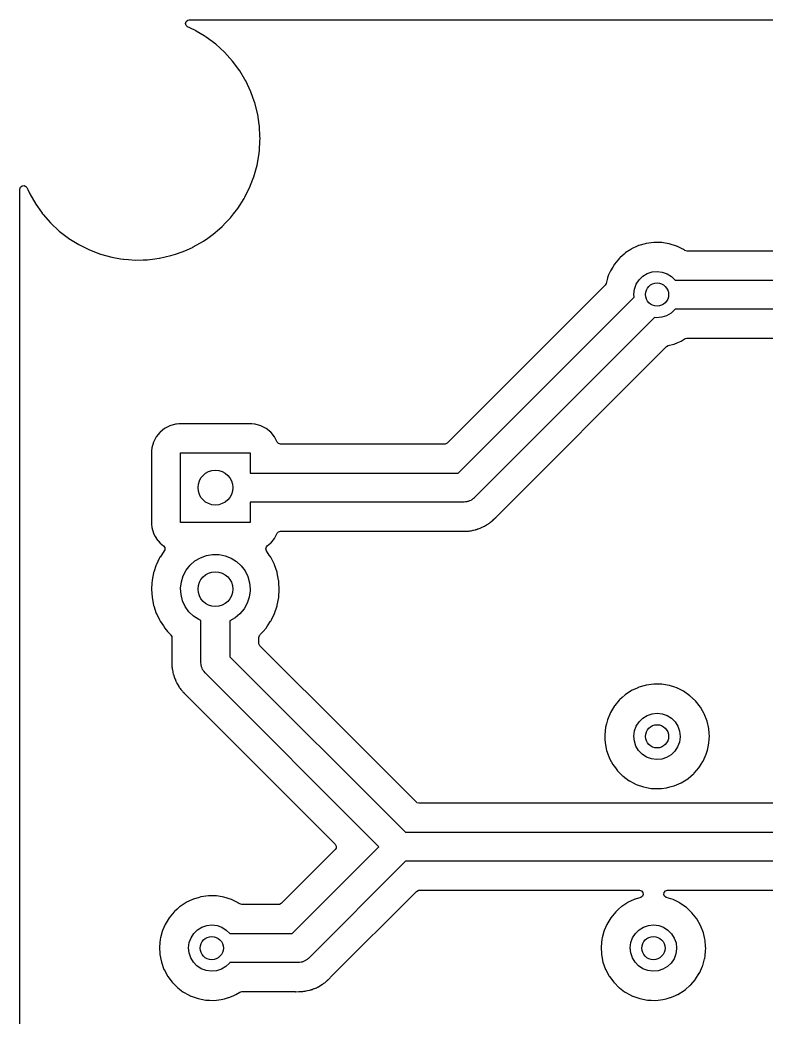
# Model space of a CAD drawing. Extents: x 1.63 to 4.81, y -6.15 to -3.83.
# Drawn here: x 1.634 to 2.648, y -5.181 to -3.827 of the extents above; entities that cross this region are included whole.
import ezdxf

# ---------------------------------------------------------------- set-up
doc = ezdxf.new("R2010")
doc.units = 0
doc.header["$MEASUREMENT"] = 0
doc.layers.add('BLACK', color=7, linetype='CONTINUOUS')

msp = doc.modelspace()

# ---------------------------------------------------------------- linework, layer by layer
at = {"layer": 'BLACK', "linetype": 'CONTINUOUS'}
for p, q in [((1.85947, -3.83186), (1.86031, -3.82919)), ((1.86021, -3.83455), (1.85947, -3.83186)), ((1.86031, -3.82919), (1.86245, -3.8274)), ((1.86245, -3.8274), (1.86443, -3.82699)), ((1.86443, -3.82699), (3.2008, -3.82699)), ((1.86229, -3.83642), (1.86021, -3.83455)), ((1.86533, -3.83788), (1.86229, -3.83642)), ((1.87383, -3.84195), (1.86533, -3.83788)), ((1.87393, -3.84201), (1.87383, -3.84195)), ((1.88467, -3.84852), (1.87393, -3.84201)), ((1.87393, -3.84201), (1.87393, -3.84201)), ((1.88767, -3.85033), (1.88467, -3.84852)), ((1.90062, -3.86002), (1.88767, -3.85033)), ((1.91256, -3.87093), (1.90062, -3.86002)), ((1.92339, -3.88295), (1.91256, -3.87093)), ((1.93299, -3.89597), (1.92339, -3.88295)), ((1.93305, -3.89608), (1.93299, -3.89597)), ((1.94012, -3.90794), (1.93305, -3.89608)), ((1.94127, -3.90987), (1.94012, -3.90794)), ((1.94816, -3.9245), (1.94127, -3.90987)), ((1.95094, -3.93232), (1.94816, -3.9245)), ((1.9528, -3.93753), (1.95094, -3.93232)), ((1.95359, -3.93974), (1.9528, -3.93753)), ((1.9575, -3.95544), (1.95359, -3.93974)), ((1.95752, -3.95556), (1.9575, -3.95544)), ((1.9595, -3.96902), (1.95752, -3.95556)), ((1.95752, -3.95556), (1.95752, -3.95556)), ((1.95986, -3.97144), (1.9595, -3.96902)), ((1.95987, -3.97156), (1.95986, -3.97144)), ((1.96055, -3.98541), (1.95987, -3.97156)), ((1.95972, -4.00352), (1.96058, -3.9923)), ((1.96065, -3.9876), (1.96055, -3.98541)), ((1.96058, -3.9923), (1.96059, -3.99222)), ((1.96058, -3.9923), (1.96058, -3.9923)), ((1.96059, -3.99222), (1.96065, -3.9876)), ((1.95654, -4.02428), (1.95935, -4.00835)), ((1.95935, -4.00835), (1.95972, -4.00352)), ((1.95219, -4.03986), (1.95654, -4.02428)), ((1.94638, -4.05483), (1.95088, -4.04322)), ((1.95088, -4.04322), (1.95219, -4.03986)), ((1.63447, -4.0568), (1.63526, -4.05412)), ((1.63447, -5.91816), (1.63447, -4.0568)), ((1.63526, -4.05412), (1.63737, -4.05229)), ((1.63737, -4.05229), (1.64014, -4.05189)), ((1.64014, -4.05189), (1.64268, -4.05305)), ((1.64268, -4.05305), (1.64395, -4.05475)), ((1.64395, -4.05475), (1.64507, -4.05722)), ((1.64507, -4.05722), (1.64782, -4.06328)), ((1.93994, -4.0676), (1.94459, -4.05841)), ((1.94459, -4.05841), (1.94634, -4.05494)), ((1.94634, -4.05494), (1.94638, -4.05483)), ((1.94638, -4.05483), (1.94638, -4.05483)), ((1.64782, -4.06328), (1.6559, -4.07729)), ((1.93044, -4.08294), (1.93898, -4.06948)), ((1.93898, -4.06948), (1.93904, -4.06938)), ((1.93898, -4.06948), (1.93898, -4.06948)), ((1.93904, -4.06938), (1.93994, -4.0676)), ((1.6559, -4.07729), (1.65597, -4.07739)), ((1.65597, -4.07739), (1.65597, -4.07739)), ((1.65597, -4.07739), (1.66355, -4.08798)), ((1.66355, -4.08798), (1.66532, -4.09044)), ((1.92467, -4.09035), (1.9303, -4.08314)), ((1.9303, -4.08314), (1.93038, -4.08304)), ((1.9303, -4.08314), (1.9303, -4.08314)), ((1.93038, -4.08304), (1.93044, -4.08294)), ((1.93044, -4.08294), (1.93044, -4.08294)), ((1.66532, -4.09044), (1.6654, -4.09054)), ((1.6654, -4.09054), (1.6654, -4.09054)), ((1.6654, -4.09054), (1.6659, -4.09111)), ((1.6659, -4.09111), (1.67598, -4.10262)), ((1.67598, -4.10262), (1.68777, -4.11369)), ((1.90926, -4.1075), (1.91391, -4.10262)), ((1.91391, -4.10262), (1.92033, -4.09588)), ((1.92033, -4.09588), (1.92042, -4.09579)), ((1.92042, -4.09579), (1.92467, -4.09035)), ((1.68777, -4.11369), (1.70058, -4.12356)), ((1.89702, -4.11807), (1.90541, -4.11083)), ((1.90541, -4.11083), (1.90917, -4.10758)), ((1.90917, -4.10758), (1.90926, -4.1075)), ((1.90917, -4.10758), (1.90917, -4.10758)), ((1.70058, -4.12356), (1.70069, -4.12362)), ((1.70069, -4.12362), (1.70069, -4.12362)), ((1.70069, -4.12362), (1.70554, -4.12666)), ((1.70554, -4.12666), (1.7143, -4.13213)), ((1.86984, -4.13533), (1.88369, -4.12746)), ((1.88369, -4.12746), (1.8838, -4.1274)), ((1.88369, -4.12746), (1.88369, -4.12746)), ((1.8838, -4.1274), (1.88956, -4.12333)), ((1.88956, -4.12333), (1.89692, -4.11814)), ((1.89692, -4.11814), (1.89702, -4.11807)), ((1.89692, -4.11814), (1.89692, -4.11814)), ((2.48522, -4.13047), (2.48504, -4.13052)), ((2.49566, -4.12905), (2.48522, -4.13047)), ((2.49584, -4.12905), (2.49566, -4.12905)), ((2.50093, -4.12912), (2.49584, -4.12905)), ((2.49584, -4.12905), (2.49584, -4.12905)), ((2.5062, -4.12919), (2.50093, -4.12912)), ((2.50638, -4.12922), (2.5062, -4.12919)), ((2.51087, -4.12995), (2.50638, -4.12922)), ((2.50638, -4.12922), (2.50638, -4.12922)), ((2.51659, -4.13088), (2.51087, -4.12995)), ((1.7143, -4.13213), (1.72879, -4.13932)), ((1.72879, -4.13932), (1.74391, -4.14507)), ((1.84563, -4.14507), (1.85484, -4.142)), ((1.85484, -4.142), (1.85495, -4.14197)), ((1.85484, -4.142), (1.85484, -4.142)), ((1.85495, -4.14197), (1.86059, -4.13946)), ((1.86059, -4.13946), (1.86962, -4.13544)), ((1.86962, -4.13544), (1.86973, -4.13539)), ((1.86962, -4.13544), (1.86962, -4.13544)), ((1.86973, -4.13539), (1.86984, -4.13533)), ((2.45673, -4.1436), (2.45514, -4.14502)), ((2.45688, -4.1435), (2.45673, -4.1436)), ((2.46425, -4.13867), (2.45688, -4.1435)), ((2.45688, -4.1435), (2.45688, -4.1435)), ((2.46554, -4.13783), (2.46425, -4.13867)), ((2.47311, -4.13434), (2.46554, -4.13783)), ((2.47494, -4.13349), (2.47311, -4.13434)), ((2.47511, -4.13342), (2.47494, -4.13349)), ((2.47494, -4.13349), (2.47494, -4.13349)), ((2.48381, -4.13088), (2.47511, -4.13342)), ((2.48504, -4.13052), (2.48381, -4.13088)), ((2.48504, -4.13052), (2.48504, -4.13052)), ((2.52663, -4.13409), (2.51659, -4.13088)), ((2.52679, -4.13417), (2.52663, -4.13409)), ((2.53591, -4.13867), (2.52679, -4.13417)), ((2.52679, -4.13417), (2.52679, -4.13417)), ((2.53608, -4.13875), (2.53591, -4.13867)), ((2.53623, -4.13886), (2.53608, -4.13875)), ((2.53794, -4.14004), (2.53623, -4.13886)), ((2.53623, -4.13886), (2.53623, -4.13886)), ((2.54076, -4.14093), (2.53794, -4.14004)), ((2.86677, -4.14093), (2.54076, -4.14093)), ((1.74391, -4.14507), (1.75952, -4.14931)), ((1.75952, -4.14931), (1.7712, -4.15128)), ((1.7712, -4.15128), (1.77536, -4.15199)), ((1.77536, -4.15199), (1.77536, -4.15199)), ((1.77536, -4.15199), (1.77547, -4.15201)), ((1.77547, -4.15201), (1.78185, -4.15245)), ((1.78185, -4.15245), (1.79149, -4.15313)), ((1.79149, -4.15313), (1.79149, -4.15313)), ((1.79149, -4.15313), (1.79161, -4.15314)), ((1.79161, -4.15314), (1.80207, -4.15284)), ((1.80207, -4.15284), (1.80766, -4.15269)), ((1.80766, -4.15269), (1.80778, -4.15268)), ((1.80766, -4.15269), (1.80766, -4.15269)), ((1.80778, -4.15268), (1.8079, -4.15267)), ((1.8079, -4.15267), (1.81791, -4.1514)), ((1.8079, -4.15267), (1.8079, -4.15267)), ((1.81791, -4.1514), (1.82383, -4.15066)), ((1.82383, -4.15066), (1.82395, -4.15063)), ((1.82395, -4.15063), (1.83949, -4.1471)), ((1.82395, -4.15063), (1.82395, -4.15063)), ((1.83949, -4.1471), (1.8396, -4.14707)), ((1.83949, -4.1471), (1.83949, -4.1471)), ((1.8396, -4.14707), (1.84563, -4.14507)), ((2.44887, -4.15062), (2.44213, -4.15872)), ((2.44982, -4.14977), (2.44887, -4.15062)), ((2.45514, -4.14502), (2.44982, -4.14977)), ((2.43659, -4.1679), (2.43428, -4.1734)), ((2.43666, -4.16773), (2.43659, -4.1679)), ((2.43659, -4.1679), (2.43659, -4.1679)), ((2.43975, -4.16264), (2.43666, -4.16773)), ((2.44203, -4.15888), (2.43975, -4.16264)), ((2.44213, -4.15872), (2.44203, -4.15888)), ((2.48659, -4.1715), (2.49324, -4.16924)), ((2.49324, -4.16924), (2.50022, -4.1685)), ((2.50022, -4.1685), (2.50719, -4.16934)), ((2.50719, -4.16934), (2.51381, -4.17169)), ((2.43254, -4.17762), (2.43074, -4.18473)), ((2.43259, -4.17744), (2.43254, -4.17762)), ((2.43254, -4.17762), (2.43254, -4.17762)), ((2.43428, -4.1734), (2.43259, -4.17744)), ((2.47179, -4.186), (2.47559, -4.18009)), ((2.47559, -4.18009), (2.48061, -4.17518)), ((2.48061, -4.17518), (2.48659, -4.1715)), ((2.51381, -4.17169), (2.51974, -4.17545)), ((2.51974, -4.17545), (2.52456, -4.18031)), ((2.52456, -4.18031), (2.89407, -4.18031)), ((2.42944, -4.18702), (2.21478, -4.40168)), ((2.43074, -4.18473), (2.42944, -4.18702)), ((2.46851, -4.19956), (2.46939, -4.19259)), ((2.46939, -4.19259), (2.47179, -4.186)), ((2.22964, -4.44252), (2.46887, -4.20329)), ((2.46887, -4.20329), (2.46851, -4.19956)), ((2.51904, -4.22509), (2.51301, -4.22868)), ((2.52413, -4.22025), (2.51904, -4.22509)), ((2.5245, -4.21969), (2.52413, -4.22025)), ((2.90992, -4.21969), (2.5245, -4.21969)), ((2.4967, -4.23114), (2.25171, -4.47612)), ((2.49934, -4.23149), (2.4967, -4.23114)), ((2.50633, -4.23085), (2.49934, -4.23149)), ((2.51301, -4.22868), (2.50633, -4.23085)), ((2.52314, -4.26721), (2.52804, -4.26511)), ((2.52804, -4.26511), (2.53265, -4.26313)), ((2.53265, -4.26313), (2.53282, -4.26305)), ((2.53265, -4.26313), (2.53265, -4.26313)), ((2.53282, -4.26305), (2.53805, -4.25982)), ((2.53805, -4.25982), (2.54066, -4.25907)), ((2.54066, -4.25907), (2.89847, -4.25907)), ((2.28224, -4.50131), (2.51295, -4.27059)), ((2.51295, -4.27059), (2.5152, -4.2693)), ((2.5152, -4.2693), (2.52296, -4.26726)), ((2.52296, -4.26726), (2.52314, -4.26721)), ((1.82439, -4.38742), (1.8197, -4.39317)), ((1.8246, -4.38716), (1.82439, -4.38742)), ((1.82476, -4.38696), (1.8246, -4.38716)), ((1.83096, -4.38191), (1.82476, -4.38696)), ((1.83805, -4.3782), (1.83096, -4.38191)), ((1.84574, -4.37599), (1.83805, -4.3782)), ((1.84699, -4.37588), (1.84574, -4.37599)), ((1.85037, -4.37558), (1.84699, -4.37588)), ((1.85048, -4.37557), (1.85037, -4.37558)), ((1.85037, -4.37558), (1.85037, -4.37558)), ((1.94952, -4.37557), (1.85048, -4.37557)), ((1.94963, -4.37558), (1.94952, -4.37557)), ((1.95301, -4.37588), (1.94963, -4.37558)), ((1.94963, -4.37558), (1.94963, -4.37558)), ((1.95426, -4.37599), (1.95301, -4.37588)), ((1.96195, -4.3782), (1.95426, -4.37599)), ((1.96904, -4.38191), (1.96195, -4.3782)), ((1.97524, -4.38696), (1.96904, -4.38191)), ((1.9754, -4.38716), (1.97524, -4.38696)), ((1.97561, -4.38742), (1.9754, -4.38716)), ((1.9803, -4.39317), (1.97561, -4.38742)), ((1.81599, -4.40026), (1.81379, -4.40795)), ((1.8197, -4.39317), (1.81599, -4.40026)), ((1.98041, -4.39339), (1.9803, -4.39317)), ((1.98401, -4.40026), (1.98041, -4.39339)), ((1.98041, -4.39339), (1.98041, -4.39339)), ((1.98406, -4.40023), (1.98401, -4.40026)), ((1.9858, -4.40234), (1.98406, -4.40023)), ((1.8134, -4.41234), (1.81337, -4.41268)), ((1.81337, -4.41268), (1.81337, -4.51173)), ((1.81377, -4.40818), (1.8134, -4.41234)), ((1.81379, -4.40795), (1.81377, -4.40818)), ((1.98849, -4.40313), (1.9858, -4.40234)), ((2.21127, -4.40313), (1.98849, -4.40313)), ((2.21233, -4.40302), (2.21127, -4.40313)), ((2.21478, -4.40168), (2.21233, -4.40302)), ((1.85276, -4.50945), (1.85276, -4.41496)), ((1.85276, -4.41496), (1.94724, -4.41496)), ((1.94724, -4.41496), (1.94724, -4.44252)), ((1.94724, -4.44252), (2.22964, -4.44252)), ((2.2378, -4.48189), (1.94724, -4.48189)), ((1.94724, -4.48189), (1.94724, -4.50945)), ((2.23978, -4.48161), (2.2378, -4.48189)), ((2.24179, -4.48148), (2.23978, -4.48161)), ((2.24253, -4.48121), (2.24179, -4.48148)), ((2.24332, -4.4811), (2.24253, -4.48121)), ((2.24515, -4.48027), (2.24332, -4.4811)), ((2.24704, -4.47959), (2.24515, -4.48027)), ((2.24768, -4.47912), (2.24704, -4.47959)), ((2.2484, -4.47879), (2.24768, -4.47912)), ((2.24992, -4.47748), (2.2484, -4.47879)), ((2.25154, -4.47629), (2.24992, -4.47748)), ((2.25171, -4.47612), (2.25154, -4.47629)), ((1.94724, -4.50945), (1.85276, -4.50945)), ((2.2727, -4.50998), (2.27396, -4.50917)), ((2.27396, -4.50917), (2.27615, -4.50718)), ((2.27615, -4.50718), (2.27637, -4.50699)), ((2.27637, -4.50699), (2.27722, -4.50631)), ((2.27722, -4.50631), (2.27732, -4.50622)), ((2.27722, -4.50631), (2.27722, -4.50631)), ((2.27732, -4.50622), (2.27845, -4.50509)), ((2.27845, -4.50509), (2.27862, -4.50493)), ((2.27862, -4.50493), (2.27937, -4.50425)), ((2.27937, -4.50425), (2.28115, -4.50263)), ((2.28115, -4.50263), (2.28127, -4.50247)), ((2.28127, -4.50247), (2.28185, -4.50174)), ((2.28127, -4.50247), (2.28127, -4.50247)), ((2.28185, -4.50174), (2.28224, -4.50131)), ((1.81337, -4.51173), (1.81379, -4.51646)), ((1.81379, -4.51646), (1.81599, -4.52415)), ((1.98405, -4.52418), (1.98561, -4.5222)), ((1.98561, -4.5222), (1.98849, -4.52128)), ((1.98849, -4.52128), (2.23324, -4.52128)), ((2.23324, -4.52128), (2.23394, -4.52133)), ((2.23394, -4.52133), (2.23408, -4.52135)), ((2.23408, -4.52135), (2.23408, -4.52135)), ((2.23408, -4.52135), (2.23428, -4.52138)), ((2.23428, -4.52138), (2.23448, -4.52137)), ((2.23448, -4.52137), (2.23855, -4.52128)), ((2.23448, -4.52137), (2.23448, -4.52137)), ((2.23855, -4.52128), (2.23866, -4.52128)), ((2.23866, -4.52128), (2.24026, -4.52128)), ((2.24026, -4.52128), (2.24036, -4.52127)), ((2.24036, -4.52127), (2.24074, -4.52124)), ((2.24036, -4.52127), (2.24036, -4.52127)), ((2.24074, -4.52124), (2.24104, -4.52122)), ((2.24104, -4.52122), (2.24399, -4.52116)), ((2.24399, -4.52116), (2.24419, -4.52112)), ((2.24419, -4.52112), (2.24547, -4.52088)), ((2.24419, -4.52112), (2.24419, -4.52112)), ((2.24547, -4.52088), (2.24598, -4.52081)), ((2.24598, -4.52081), (2.24727, -4.5207)), ((2.24727, -4.5207), (2.24748, -4.52069)), ((2.24727, -4.5207), (2.24727, -4.5207)), ((2.24748, -4.52069), (2.24879, -4.52036)), ((2.24879, -4.52036), (2.25034, -4.51997)), ((2.25034, -4.51997), (2.25063, -4.5199)), ((2.25063, -4.5199), (2.25334, -4.51939)), ((2.25334, -4.51939), (2.25354, -4.51935)), ((2.25334, -4.51939), (2.25334, -4.51939)), ((2.25354, -4.51935), (2.25373, -4.51928)), ((2.25373, -4.51928), (2.25443, -4.51903)), ((2.25373, -4.51928), (2.25373, -4.51928)), ((2.25443, -4.51903), (2.25495, -4.51884)), ((2.25495, -4.51884), (2.25544, -4.51869)), ((2.25544, -4.51869), (2.25589, -4.51857)), ((2.25589, -4.51857), (2.2567, -4.51837)), ((2.2567, -4.51837), (2.2569, -4.51832)), ((2.2567, -4.51837), (2.2567, -4.51837)), ((2.2569, -4.51832), (2.25828, -4.51772)), ((2.25828, -4.51772), (2.25961, -4.51714)), ((2.25961, -4.51714), (2.25988, -4.51703)), ((2.25988, -4.51703), (2.26266, -4.51602)), ((2.26266, -4.51602), (2.26397, -4.51528)), ((2.26397, -4.51528), (2.26443, -4.51504)), ((2.26443, -4.51504), (2.26445, -4.51504)), ((2.26445, -4.51504), (2.26581, -4.51445)), ((2.26581, -4.51445), (2.26598, -4.51434)), ((2.26598, -4.51434), (2.26692, -4.51372)), ((2.26598, -4.51434), (2.26598, -4.51434)), ((2.26692, -4.51372), (2.26829, -4.51284)), ((2.26829, -4.51284), (2.26854, -4.51269)), ((2.26854, -4.51269), (2.27094, -4.51133)), ((2.27094, -4.51133), (2.27111, -4.51123)), ((2.27094, -4.51133), (2.27094, -4.51133)), ((2.27111, -4.51123), (2.27127, -4.5111)), ((2.27127, -4.5111), (2.27228, -4.51029)), ((2.27127, -4.5111), (2.27127, -4.5111)), ((2.27228, -4.51029), (2.2727, -4.50998)), ((1.81599, -4.52415), (1.81795, -4.5279)), ((1.81795, -4.5279), (1.81933, -4.53053)), ((1.81933, -4.53053), (1.8197, -4.53124)), ((1.8197, -4.53124), (1.82476, -4.53745)), ((1.97524, -4.53745), (1.9803, -4.53124)), ((1.9803, -4.53124), (1.98067, -4.53053)), ((1.98067, -4.53053), (1.98401, -4.52415)), ((1.98401, -4.52415), (1.98405, -4.52418)), ((1.82476, -4.53745), (1.82495, -4.5376)), ((1.82495, -4.5376), (1.82495, -4.5376)), ((1.82495, -4.5376), (1.82958, -4.54138)), ((1.83057, -4.54798), (1.82672, -4.55374)), ((1.82958, -4.54138), (1.83116, -4.54368)), ((1.83124, -4.54647), (1.83057, -4.54798)), ((1.83116, -4.54368), (1.83124, -4.54647)), ((1.9686, -4.54531), (1.96934, -4.54261)), ((1.96943, -4.54798), (1.9686, -4.54531)), ((1.96934, -4.54261), (1.97042, -4.54138)), ((1.97328, -4.55374), (1.96943, -4.54798)), ((1.97042, -4.54138), (1.97505, -4.5376)), ((1.97505, -4.5376), (1.97524, -4.53745)), ((1.97505, -4.5376), (1.97505, -4.5376)), ((1.82382, -4.5586), (1.81979, -4.56678)), ((1.82474, -4.55674), (1.82382, -4.5586)), ((1.82481, -4.55659), (1.82474, -4.55674)), ((1.82474, -4.55674), (1.82474, -4.55674)), ((1.82672, -4.55374), (1.82481, -4.55659)), ((1.86573, -4.56748), (1.87223, -4.56178)), ((1.87223, -4.56178), (1.87966, -4.55736)), ((1.87966, -4.55736), (1.88777, -4.55437)), ((1.88777, -4.55437), (1.89629, -4.5529)), ((1.89629, -4.5529), (1.90494, -4.55301)), ((1.90494, -4.55301), (1.91342, -4.5547)), ((1.91342, -4.5547), (1.92145, -4.55791)), ((1.92145, -4.55791), (1.92876, -4.56252)), ((1.92876, -4.56252), (1.93511, -4.56839)), ((1.97519, -4.55659), (1.97328, -4.55374)), ((1.97526, -4.55674), (1.97519, -4.55659)), ((1.97618, -4.5586), (1.97526, -4.55674)), ((1.97526, -4.55674), (1.97526, -4.55674)), ((1.98021, -4.56678), (1.97618, -4.5586)), ((1.81627, -4.57714), (1.81614, -4.57753)), ((1.81974, -4.56693), (1.81627, -4.57714)), ((1.81979, -4.56678), (1.81974, -4.56693)), ((1.81974, -4.56693), (1.81974, -4.56693)), ((1.85635, -4.58192), (1.86038, -4.57427)), ((1.86038, -4.57427), (1.86573, -4.56748)), ((1.93511, -4.56839), (1.94028, -4.57532)), ((1.94028, -4.57532), (1.94411, -4.58307)), ((1.98026, -4.56693), (1.98021, -4.56678)), ((1.98373, -4.57714), (1.98026, -4.56693)), ((1.98026, -4.56693), (1.98026, -4.56693)), ((1.98386, -4.57753), (1.98373, -4.57714)), ((1.81391, -4.58883), (1.81373, -4.59159)), ((1.81392, -4.58867), (1.81391, -4.58883)), ((1.81391, -4.58883), (1.81391, -4.58883)), ((1.81411, -4.58773), (1.81392, -4.58867)), ((1.81611, -4.57769), (1.81411, -4.58773)), ((1.81614, -4.57753), (1.81611, -4.57769)), ((1.81611, -4.57769), (1.81611, -4.57769)), ((1.85277, -4.59876), (1.85379, -4.59018)), ((1.85379, -4.59018), (1.85635, -4.58192)), ((1.94411, -4.58307), (1.94645, -4.59139)), ((1.98389, -4.57769), (1.98386, -4.57753)), ((1.98589, -4.58773), (1.98389, -4.57769)), ((1.98389, -4.57769), (1.98389, -4.57769)), ((1.98608, -4.58867), (1.98589, -4.58773)), ((1.98609, -4.58883), (1.98608, -4.58867)), ((1.98627, -4.59159), (1.98609, -4.58883)), ((1.98609, -4.58883), (1.98609, -4.58883)), ((1.81373, -4.59159), (1.81318, -4.6)), ((1.81318, -4.6), (1.81392, -4.61133)), ((1.85334, -4.60739), (1.85277, -4.59876)), ((1.94718, -4.60247), (1.94594, -4.61103)), ((1.94645, -4.59139), (1.94724, -4.6)), ((1.94724, -4.6), (1.94718, -4.60247)), ((1.98608, -4.61133), (1.98682, -4.6)), ((1.98682, -4.6), (1.98627, -4.59159)), ((1.81392, -4.61133), (1.81395, -4.61149)), ((1.81395, -4.61149), (1.81395, -4.61149)), ((1.81395, -4.61149), (1.816, -4.62178)), ((1.85547, -4.61577), (1.85334, -4.60739)), ((1.85909, -4.62362), (1.85547, -4.61577)), ((1.94594, -4.61103), (1.94316, -4.61922)), ((1.984, -4.62178), (1.98605, -4.61149)), ((1.98605, -4.61149), (1.98608, -4.61133)), ((1.98605, -4.61149), (1.98605, -4.61149)), ((1.816, -4.62178), (1.81614, -4.62247)), ((1.81614, -4.62247), (1.81619, -4.62262)), ((1.81619, -4.62262), (1.81619, -4.62262)), ((1.81619, -4.62262), (1.81974, -4.63307)), ((1.86408, -4.63068), (1.85909, -4.62362)), ((1.87027, -4.63672), (1.86408, -4.63068)), ((1.93894, -4.62676), (1.93341, -4.63341)), ((1.94316, -4.61922), (1.93894, -4.62676)), ((1.98026, -4.63307), (1.98381, -4.62262)), ((1.98381, -4.62262), (1.98386, -4.62247)), ((1.98381, -4.62262), (1.98381, -4.62262)), ((1.98386, -4.62247), (1.984, -4.62178)), ((1.81974, -4.63307), (1.81979, -4.63322)), ((1.81979, -4.63322), (1.81986, -4.63337)), ((1.81986, -4.63337), (1.81986, -4.63337)), ((1.81986, -4.63337), (1.82391, -4.64158)), ((1.82391, -4.64158), (1.82481, -4.64341)), ((1.82481, -4.64341), (1.8249, -4.64355)), ((1.8249, -4.64355), (1.82929, -4.65012)), ((1.87746, -4.64152), (1.87027, -4.63672)), ((1.88031, -4.64275), (1.87746, -4.64152)), ((1.88031, -4.7), (1.88031, -4.64275)), ((1.92676, -4.63894), (1.91969, -4.6429)), ((1.91969, -4.6429), (1.91969, -4.69185)), ((1.93341, -4.63341), (1.92676, -4.63894)), ((1.97071, -4.65012), (1.9751, -4.64355)), ((1.9751, -4.64355), (1.97519, -4.64341)), ((1.97519, -4.64341), (1.97609, -4.64158)), ((1.97609, -4.64158), (1.98014, -4.63337)), ((1.98014, -4.63337), (1.98021, -4.63322)), ((1.98014, -4.63337), (1.98014, -4.63337)), ((1.98021, -4.63322), (1.98026, -4.63307)), ((1.82929, -4.65012), (1.83112, -4.65285)), ((1.83112, -4.65285), (1.83123, -4.65297)), ((1.83123, -4.65297), (1.83123, -4.65297)), ((1.83123, -4.65297), (1.8351, -4.65739)), ((1.8351, -4.65739), (1.83861, -4.66139)), ((1.96139, -4.66139), (1.9649, -4.65739)), ((1.9649, -4.65739), (1.96877, -4.65297)), ((1.96877, -4.65297), (1.96888, -4.65285)), ((1.96877, -4.65297), (1.96877, -4.65297)), ((1.96888, -4.65285), (1.97071, -4.65012)), ((1.83861, -4.66139), (1.83924, -4.66194)), ((1.83924, -4.66194), (1.84073, -4.6643)), ((1.84073, -4.6643), (1.84093, -4.66567)), ((1.84093, -4.66567), (1.84093, -4.69544)), ((1.95907, -4.66567), (1.95986, -4.66299)), ((1.95907, -4.67348), (1.95907, -4.66567)), ((1.95986, -4.66299), (1.96076, -4.66194)), ((1.96076, -4.66194), (1.96139, -4.66139)), ((1.95919, -4.67453), (1.95907, -4.67348)), ((1.96053, -4.67698), (1.95919, -4.67453)), ((2.08168, -4.79814), (1.96053, -4.67698)), ((1.84088, -4.69614), (1.84083, -4.69648)), ((1.84083, -4.69648), (1.84083, -4.69669)), ((1.84083, -4.69669), (1.84083, -4.69669)), ((1.84083, -4.69669), (1.84092, -4.70075)), ((1.84093, -4.69544), (1.84088, -4.69614)), ((1.91969, -4.69185), (2.15815, -4.93031)), ((1.84092, -4.70075), (1.84093, -4.70087)), ((1.84093, -4.70087), (1.84093, -4.70246)), ((1.84093, -4.70246), (1.84093, -4.70256)), ((1.84093, -4.70256), (1.84093, -4.70256)), ((1.84093, -4.70256), (1.84096, -4.70295)), ((1.84096, -4.70295), (1.84098, -4.70324)), ((1.84098, -4.70324), (1.84105, -4.7062)), ((1.84105, -4.7062), (1.84109, -4.7064)), ((1.84109, -4.7064), (1.84109, -4.7064)), ((1.84109, -4.7064), (1.84133, -4.70767)), ((1.84133, -4.70767), (1.8414, -4.70819)), ((1.8414, -4.70819), (1.84152, -4.70968)), ((1.84152, -4.70968), (1.84157, -4.70988)), ((1.84157, -4.70988), (1.84224, -4.71255)), ((1.84224, -4.71255), (1.8423, -4.71284)), ((1.8806, -4.70199), (1.88031, -4.7)), ((1.88072, -4.70399), (1.8806, -4.70199)), ((1.88099, -4.70474), (1.88072, -4.70399)), ((1.88111, -4.70552), (1.88099, -4.70474)), ((1.88194, -4.70735), (1.88111, -4.70552)), ((1.88262, -4.70924), (1.88194, -4.70735)), ((1.88309, -4.70988), (1.88262, -4.70924)), ((1.88342, -4.71061), (1.88309, -4.70988)), ((1.88473, -4.71213), (1.88342, -4.71061)), ((1.88591, -4.71375), (1.88473, -4.71213)), ((1.8423, -4.71284), (1.84285, -4.71574)), ((1.84285, -4.71574), (1.84292, -4.71593)), ((1.84292, -4.71593), (1.84292, -4.71593)), ((1.84292, -4.71593), (1.84337, -4.71715)), ((1.84337, -4.71715), (1.84352, -4.71765)), ((1.84352, -4.71765), (1.84381, -4.71879)), ((1.84381, -4.71879), (1.84389, -4.7191)), ((1.84389, -4.7191), (1.84397, -4.71929)), ((1.84397, -4.71929), (1.84506, -4.72181)), ((1.84506, -4.72181), (1.84517, -4.72209)), ((1.84517, -4.72209), (1.84619, -4.72486)), ((1.84619, -4.72486), (1.84629, -4.72504)), ((1.84629, -4.72504), (1.84693, -4.72617)), ((1.84693, -4.72617), (1.84716, -4.72663)), ((1.88608, -4.71392), (1.88591, -4.71375)), ((2.12216, -4.95), (1.88608, -4.71392)), ((1.84716, -4.72663), (1.84776, -4.72801)), ((1.84776, -4.72801), (1.84936, -4.73049)), ((1.84936, -4.73049), (1.84952, -4.73075)), ((1.84952, -4.73075), (1.85087, -4.73314)), ((1.85087, -4.73314), (1.85087, -4.73314)), ((1.85087, -4.73314), (1.85097, -4.73332)), ((1.85097, -4.73332), (1.8511, -4.73348)), ((1.8511, -4.73348), (1.8511, -4.73348)), ((1.8511, -4.73348), (1.85192, -4.73449)), ((1.85192, -4.73449), (1.85222, -4.73491)), ((1.85222, -4.73491), (1.85304, -4.73617)), ((1.85304, -4.73617), (1.85502, -4.73835)), ((1.85502, -4.73835), (1.85522, -4.73858)), ((1.85522, -4.73858), (1.8559, -4.73942)), ((1.8559, -4.73942), (1.8559, -4.73942)), ((1.8559, -4.73942), (1.85598, -4.73953)), ((1.85598, -4.73953), (1.85711, -4.74066)), ((2.46538, -4.73793), (2.45688, -4.7435)), ((2.46554, -4.73783), (2.46538, -4.73793)), ((2.47289, -4.73444), (2.46554, -4.73783)), ((2.47494, -4.73349), (2.47289, -4.73444)), ((2.47511, -4.73342), (2.47494, -4.73349)), ((2.47494, -4.73349), (2.47494, -4.73349)), ((2.48381, -4.73088), (2.47511, -4.73342)), ((2.48504, -4.73052), (2.48381, -4.73088)), ((2.48522, -4.73047), (2.48504, -4.73052)), ((2.48504, -4.73052), (2.48504, -4.73052)), ((2.49566, -4.72905), (2.48522, -4.73047)), ((2.49584, -4.72905), (2.49566, -4.72905)), ((2.50093, -4.72912), (2.49584, -4.72905)), ((2.49584, -4.72905), (2.49584, -4.72905)), ((2.5062, -4.72919), (2.50093, -4.72912)), ((2.50638, -4.72922), (2.5062, -4.72919)), ((2.50888, -4.72962), (2.50638, -4.72922)), ((2.50638, -4.72922), (2.50638, -4.72922)), ((2.51659, -4.73088), (2.50888, -4.72962)), ((2.51677, -4.73094), (2.51659, -4.73088)), ((2.52421, -4.73332), (2.51677, -4.73094)), ((2.51677, -4.73094), (2.51677, -4.73094)), ((2.52663, -4.73409), (2.52421, -4.73332)), ((2.52679, -4.73417), (2.52663, -4.73409)), ((2.53591, -4.73867), (2.52679, -4.73417)), ((2.52679, -4.73417), (2.52679, -4.73417)), ((2.53608, -4.73875), (2.53591, -4.73867)), ((2.54473, -4.74476), (2.53608, -4.73875)), ((1.85711, -4.74066), (1.85727, -4.74083)), ((1.85727, -4.74083), (1.85957, -4.74335)), ((1.85957, -4.74335), (1.85973, -4.74348)), ((1.85973, -4.74348), (1.85973, -4.74348)), ((1.85973, -4.74348), (1.86046, -4.74406)), ((1.86046, -4.74406), (1.8609, -4.74444)), ((1.8609, -4.74444), (1.96322, -4.84676)), ((2.44851, -4.75104), (2.44253, -4.75824)), ((2.44887, -4.75062), (2.44851, -4.75104)), ((2.44956, -4.75), (2.44887, -4.75062)), ((2.4528, -4.74711), (2.44956, -4.75)), ((2.45673, -4.7436), (2.4528, -4.74711)), ((2.45688, -4.7435), (2.45673, -4.7436)), ((2.45688, -4.7435), (2.45688, -4.7435)), ((2.55241, -4.75198), (2.54473, -4.74476)), ((2.55893, -4.76025), (2.55241, -4.75198)), ((2.44213, -4.75872), (2.43666, -4.76773)), ((2.44253, -4.75824), (2.44213, -4.75872)), ((2.56194, -4.76551), (2.55893, -4.76025)), ((2.56373, -4.76864), (2.56194, -4.76551)), ((2.43254, -4.77762), (2.43123, -4.78281)), ((2.43259, -4.77744), (2.43254, -4.77762)), ((2.43254, -4.77762), (2.43254, -4.77762)), ((2.43666, -4.76773), (2.43259, -4.77744)), ((2.47179, -4.786), (2.47559, -4.78009)), ((2.47559, -4.78009), (2.48061, -4.77518)), ((2.48061, -4.77518), (2.48659, -4.7715)), ((2.48659, -4.7715), (2.49324, -4.76924)), ((2.49324, -4.76924), (2.50022, -4.7685)), ((2.50022, -4.7685), (2.50719, -4.76934)), ((2.50719, -4.76934), (2.51381, -4.77169)), ((2.51381, -4.77169), (2.51974, -4.77545)), ((2.51974, -4.77545), (2.52468, -4.78044)), ((2.52468, -4.78044), (2.5284, -4.78639)), ((2.56416, -4.7694), (2.56373, -4.76864)), ((2.56798, -4.77922), (2.56416, -4.7694)), ((2.56802, -4.7794), (2.56798, -4.77922)), ((2.57026, -4.78931), (2.56802, -4.7794)), ((2.43, -4.78766), (2.42894, -4.79814)), ((2.43123, -4.78281), (2.43, -4.78766)), ((2.46851, -4.79956), (2.46939, -4.79259)), ((2.46939, -4.79259), (2.47179, -4.786)), ((2.5284, -4.78639), (2.53071, -4.79302)), ((2.53071, -4.79302), (2.5315, -4.8)), ((2.5703, -4.78949), (2.57026, -4.78931)), ((2.57032, -4.78968), (2.5703, -4.78949)), ((2.57075, -4.79547), (2.57032, -4.78968)), ((2.57032, -4.78968), (2.57032, -4.78968)), ((2.17302, -4.88947), (2.08168, -4.79814)), ((2.42894, -4.79814), (2.42895, -4.79832)), ((2.42895, -4.79832), (2.42895, -4.79832)), ((2.42895, -4.79832), (2.42921, -4.80372)), ((2.42921, -4.80372), (2.42945, -4.80866)), ((2.46919, -4.80655), (2.46851, -4.79956)), ((2.47141, -4.81321), (2.46919, -4.80655)), ((2.53148, -4.80088), (2.53051, -4.80783)), ((2.5315, -4.8), (2.53148, -4.80088)), ((2.57029, -4.80917), (2.57097, -4.80384)), ((2.57108, -4.8), (2.57075, -4.79547)), ((2.57097, -4.80384), (2.57099, -4.80372)), ((2.57097, -4.80384), (2.57097, -4.80384)), ((2.57099, -4.80372), (2.571, -4.80307)), ((2.571, -4.80307), (2.57107, -4.80064)), ((2.57107, -4.80064), (2.57108, -4.8)), ((2.42945, -4.80866), (2.4315, -4.819)), ((2.4315, -4.819), (2.43506, -4.82891)), ((2.47505, -4.81922), (2.47141, -4.81321)), ((2.47992, -4.82427), (2.47505, -4.81922)), ((2.52413, -4.82025), (2.51904, -4.82509)), ((2.52801, -4.8144), (2.52413, -4.82025)), ((2.53051, -4.80783), (2.52801, -4.8144)), ((2.5668, -4.82431), (2.56839, -4.81867)), ((2.56839, -4.81867), (2.56961, -4.81435)), ((2.56961, -4.81435), (2.56966, -4.81417)), ((2.56961, -4.81435), (2.56961, -4.81435)), ((2.56966, -4.81417), (2.57029, -4.80917)), ((2.43506, -4.82891), (2.43515, -4.82908)), ((2.43515, -4.82908), (2.43783, -4.83407)), ((2.43783, -4.83407), (2.44005, -4.83819)), ((2.4858, -4.82811), (2.47992, -4.82427)), ((2.49238, -4.83056), (2.4858, -4.82811)), ((2.49934, -4.83149), (2.49238, -4.83056)), ((2.50633, -4.83085), (2.49934, -4.83149)), ((2.51301, -4.82868), (2.50633, -4.83085)), ((2.51904, -4.82509), (2.51301, -4.82868)), ((2.55754, -4.84158), (2.56237, -4.83407)), ((2.56237, -4.83407), (2.56247, -4.83392)), ((2.56237, -4.83407), (2.56237, -4.83407)), ((2.56247, -4.83392), (2.5668, -4.82431)), ((1.96322, -4.84676), (2.06295, -4.94649)), ((2.44005, -4.83819), (2.44016, -4.83834)), ((2.44016, -4.83834), (2.44016, -4.83834)), ((2.44016, -4.83834), (2.44347, -4.84278)), ((2.44347, -4.84278), (2.44635, -4.84664)), ((2.44635, -4.84664), (2.44648, -4.84676)), ((2.44648, -4.84676), (2.44648, -4.84676)), ((2.44648, -4.84676), (2.4537, -4.85392)), ((2.55025, -4.85022), (2.55352, -4.84649)), ((2.55352, -4.84649), (2.55665, -4.84292)), ((2.55665, -4.84292), (2.55677, -4.84278)), ((2.55665, -4.84292), (2.55665, -4.84292)), ((2.55677, -4.84278), (2.55754, -4.84158)), ((2.4537, -4.85392), (2.45383, -4.85405)), ((2.45383, -4.85405), (2.46233, -4.86028)), ((2.46233, -4.86028), (2.46249, -4.86037)), ((2.46249, -4.86037), (2.46249, -4.86037)), ((2.46249, -4.86037), (2.4676, -4.86305)), ((2.53298, -4.86296), (2.54163, -4.85761)), ((2.54163, -4.85761), (2.54178, -4.85751)), ((2.54163, -4.85761), (2.54163, -4.85761)), ((2.54178, -4.85751), (2.54232, -4.85705)), ((2.54232, -4.85705), (2.54968, -4.85082)), ((2.54968, -4.85082), (2.54982, -4.8507)), ((2.54968, -4.85082), (2.54968, -4.85082)), ((2.54982, -4.8507), (2.55025, -4.85022)), ((2.4676, -4.86305), (2.47166, -4.86519)), ((2.47166, -4.86519), (2.47183, -4.86525)), ((2.47183, -4.86525), (2.48143, -4.8686)), ((2.48143, -4.8686), (2.48143, -4.8686)), ((2.48143, -4.8686), (2.4816, -4.86866)), ((2.4816, -4.86866), (2.49195, -4.87063)), ((2.49195, -4.87063), (2.49695, -4.87082)), ((2.49695, -4.87082), (2.5023, -4.87103)), ((2.5023, -4.87103), (2.5023, -4.87103)), ((2.5023, -4.87103), (2.50248, -4.87104)), ((2.50248, -4.87104), (2.50626, -4.87063)), ((2.50626, -4.87063), (2.51277, -4.86991)), ((2.51277, -4.86991), (2.51295, -4.86989)), ((2.51277, -4.86991), (2.51277, -4.86991)), ((2.51295, -4.86989), (2.5175, -4.8687)), ((2.5175, -4.8687), (2.52296, -4.86726)), ((2.52296, -4.86726), (2.52314, -4.86721)), ((2.52314, -4.86721), (2.52981, -4.86435)), ((2.52981, -4.86435), (2.53265, -4.86313)), ((2.53265, -4.86313), (2.53282, -4.86305)), ((2.53265, -4.86313), (2.53265, -4.86313)), ((2.53282, -4.86305), (2.53298, -4.86296)), ((2.53298, -4.86296), (2.53298, -4.86296)), ((2.17384, -4.89014), (2.17302, -4.88947)), ((2.17652, -4.89093), (2.17384, -4.89014)), ((3.11611, -4.89093), (2.17652, -4.89093)), ((2.15815, -4.93031), (3.13638, -4.93031)), ((2.06295, -4.95351), (1.98938, -5.02707)), ((2.00425, -5.06791), (2.12216, -4.95)), ((2.06295, -4.94649), (2.06429, -4.94895)), ((2.06409, -4.95173), (2.06295, -4.95351)), ((2.06429, -4.94895), (2.06409, -4.95173)), ((2.15815, -4.96969), (2.02632, -5.10152)), ((3.13634, -4.96969), (2.15815, -4.96969)), ((2.05684, -5.1267), (2.17302, -5.01053)), ((2.17302, -5.01053), (2.17547, -5.00919)), ((2.17547, -5.00919), (2.17652, -5.00907)), ((2.17652, -5.00907), (2.4764, -5.00907)), ((2.4764, -5.00907), (2.47909, -5.00986)), ((2.47909, -5.00986), (2.48092, -5.01197)), ((2.50961, -5.01187), (2.51149, -5.0098)), ((2.51149, -5.0098), (2.51407, -5.00907)), ((2.51407, -5.00907), (3.11632, -5.00907)), ((1.86797, -5.02203), (1.86062, -5.02543)), ((1.87002, -5.02109), (1.86797, -5.02203)), ((1.87018, -5.02102), (1.87002, -5.02109)), ((1.87002, -5.02109), (1.87002, -5.02109)), ((1.87779, -5.0188), (1.87018, -5.02102)), ((1.88012, -5.01812), (1.87779, -5.0188)), ((1.8803, -5.01807), (1.88012, -5.01812)), ((1.88012, -5.01812), (1.88012, -5.01812)), ((1.89074, -5.01665), (1.8803, -5.01807)), ((1.89092, -5.01665), (1.89074, -5.01665)), ((1.89601, -5.01672), (1.89092, -5.01665)), ((1.89092, -5.01665), (1.89092, -5.01665)), ((1.90127, -5.01678), (1.89601, -5.01672)), ((1.90146, -5.01681), (1.90127, -5.01678)), ((1.90434, -5.01728), (1.90146, -5.01681)), ((1.90146, -5.01681), (1.90146, -5.01681)), ((1.91167, -5.01848), (1.90434, -5.01728)), ((1.92171, -5.02169), (1.91167, -5.01848)), ((1.92187, -5.02177), (1.92171, -5.02169)), ((1.93099, -5.02627), (1.92187, -5.02177)), ((1.92187, -5.02177), (1.92187, -5.02177)), ((2.46797, -5.02203), (2.46062, -5.02543)), ((2.47002, -5.02109), (2.46797, -5.02203)), ((2.47018, -5.02102), (2.47002, -5.02109)), ((2.47002, -5.02109), (2.47002, -5.02109)), ((2.47779, -5.0188), (2.47018, -5.02102)), ((2.48015, -5.01728), (2.47779, -5.0188)), ((2.48131, -5.01474), (2.48015, -5.01728)), ((2.48092, -5.01197), (2.48131, -5.01474)), ((2.50914, -5.01462), (2.50961, -5.01187)), ((2.51024, -5.01719), (2.50914, -5.01462)), ((2.51255, -5.01876), (2.51024, -5.01719)), ((2.52171, -5.02169), (2.51255, -5.01876)), ((2.52187, -5.02177), (2.52171, -5.02169)), ((2.53099, -5.02627), (2.52187, -5.02177)), ((2.52187, -5.02177), (2.52187, -5.02177)), ((1.84439, -5.03782), (1.84394, -5.03822)), ((1.84787, -5.03471), (1.84439, -5.03782)), ((1.85181, -5.0312), (1.84787, -5.03471)), ((1.85196, -5.0311), (1.85181, -5.0312)), ((1.86046, -5.02553), (1.85196, -5.0311)), ((1.85196, -5.0311), (1.85196, -5.0311)), ((1.86062, -5.02543), (1.86046, -5.02553)), ((1.93116, -5.02635), (1.93099, -5.02627)), ((1.93131, -5.02645), (1.93116, -5.02635)), ((1.93302, -5.02764), (1.93131, -5.02645)), ((1.93131, -5.02645), (1.93131, -5.02645)), ((1.93584, -5.02852), (1.93302, -5.02764)), ((1.98588, -5.02852), (1.93584, -5.02852)), ((1.98693, -5.02841), (1.98588, -5.02852)), ((1.98938, -5.02707), (1.98693, -5.02841)), ((2.44439, -5.03782), (2.44394, -5.03822)), ((2.44787, -5.03471), (2.44439, -5.03782)), ((2.45181, -5.0312), (2.44787, -5.03471)), ((2.45196, -5.0311), (2.45181, -5.0312)), ((2.46046, -5.02553), (2.45196, -5.0311)), ((2.45196, -5.0311), (2.45196, -5.0311)), ((2.46062, -5.02543), (2.46046, -5.02553)), ((2.53116, -5.02635), (2.53099, -5.02627)), ((2.53981, -5.03236), (2.53116, -5.02635)), ((2.54749, -5.03957), (2.53981, -5.03236)), ((1.83721, -5.04632), (1.83174, -5.05533)), ((1.84394, -5.03822), (1.83721, -5.04632)), ((2.43721, -5.04632), (2.43174, -5.05533)), ((2.44394, -5.03822), (2.43721, -5.04632)), ((2.55401, -5.04785), (2.54749, -5.03957)), ((2.55924, -5.057), (2.55401, -5.04785)), ((1.8282, -5.06378), (1.82767, -5.06504)), ((1.83167, -5.0555), (1.8282, -5.06378)), ((1.83174, -5.05533), (1.83167, -5.0555)), ((1.83167, -5.0555), (1.83167, -5.0555)), ((1.87067, -5.06769), (1.87569, -5.06278)), ((1.87569, -5.06278), (1.88167, -5.0591)), ((1.88167, -5.0591), (1.88832, -5.05684)), ((1.88832, -5.05684), (1.8953, -5.0561)), ((1.8953, -5.0561), (1.90227, -5.05693)), ((1.90227, -5.05693), (1.90889, -5.05929)), ((1.90889, -5.05929), (1.91481, -5.06305)), ((1.91481, -5.06305), (1.91964, -5.06791)), ((2.4282, -5.06378), (2.42767, -5.06504)), ((2.43167, -5.0555), (2.4282, -5.06378)), ((2.43174, -5.05533), (2.43167, -5.0555)), ((2.43167, -5.0555), (2.43167, -5.0555)), ((2.47067, -5.06769), (2.47569, -5.06278)), ((2.47569, -5.06278), (2.48167, -5.0591)), ((2.48167, -5.0591), (2.48832, -5.05684)), ((2.48832, -5.05684), (2.4953, -5.0561)), ((2.4953, -5.0561), (2.50227, -5.05693)), ((2.50227, -5.05693), (2.50889, -5.05929)), ((2.50889, -5.05929), (2.51481, -5.06305)), ((2.51481, -5.06305), (2.51976, -5.06803)), ((2.56306, -5.06682), (2.55924, -5.057)), ((1.82507, -5.07525), (1.82402, -5.08574)), ((1.82553, -5.07346), (1.82507, -5.07525)), ((1.82762, -5.06522), (1.82553, -5.07346)), ((1.82767, -5.06504), (1.82762, -5.06522)), ((1.82762, -5.06522), (1.82762, -5.06522)), ((1.86447, -5.08019), (1.86687, -5.07359)), ((1.86687, -5.07359), (1.87067, -5.06769)), ((1.91964, -5.06791), (2.00425, -5.06791)), ((2.42507, -5.07525), (2.42402, -5.08574)), ((2.42553, -5.07346), (2.42507, -5.07525)), ((2.42762, -5.06522), (2.42553, -5.07346)), ((2.42767, -5.06504), (2.42762, -5.06522)), ((2.42762, -5.06522), (2.42762, -5.06522)), ((2.46447, -5.08019), (2.46687, -5.07359)), ((2.46687, -5.07359), (2.47067, -5.06769)), ((2.51976, -5.06803), (2.52348, -5.07399)), ((2.52348, -5.07399), (2.52579, -5.08062)), ((2.5631, -5.06699), (2.56306, -5.06682)), ((2.56497, -5.07525), (2.5631, -5.06699)), ((2.56538, -5.07709), (2.56497, -5.07525)), ((2.5654, -5.07727), (2.56538, -5.07709)), ((2.5654, -5.07728), (2.5654, -5.07727)), ((2.56601, -5.08555), (2.5654, -5.07728)), ((1.82402, -5.08574), (1.82452, -5.09626)), ((1.86359, -5.08716), (1.86447, -5.08019)), ((1.86427, -5.09415), (1.86359, -5.08716)), ((2.42402, -5.08574), (2.42452, -5.09626)), ((2.46359, -5.08716), (2.46447, -5.08019)), ((2.46427, -5.09415), (2.46359, -5.08716)), ((2.52656, -5.08848), (2.52559, -5.09543)), ((2.52579, -5.08062), (2.52657, -5.0876)), ((2.52657, -5.0876), (2.52656, -5.08848)), ((2.56522, -5.09795), (2.56605, -5.09144)), ((2.56616, -5.0876), (2.56601, -5.08555)), ((2.56605, -5.09144), (2.56607, -5.09132)), ((2.56605, -5.09144), (2.56605, -5.09144)), ((2.56607, -5.09132), (2.56616, -5.0876)), ((1.82452, -5.09626), (1.82658, -5.10659)), ((1.86649, -5.10081), (1.86427, -5.09415)), ((1.87012, -5.10682), (1.86649, -5.10081)), ((2.02164, -5.10498), (2.01975, -5.10566)), ((2.02228, -5.10451), (2.02164, -5.10498)), ((2.02301, -5.10418), (2.02228, -5.10451)), ((2.02453, -5.10287), (2.02301, -5.10418)), ((2.02615, -5.10169), (2.02453, -5.10287)), ((2.02632, -5.10152), (2.02615, -5.10169)), ((2.42452, -5.09626), (2.42658, -5.10659)), ((2.46649, -5.10081), (2.46427, -5.09415)), ((2.47012, -5.10682), (2.46649, -5.10081)), ((2.52309, -5.102), (2.51921, -5.10784)), ((2.52559, -5.09543), (2.52309, -5.102)), ((2.56207, -5.11121), (2.56469, -5.10195)), ((2.56469, -5.10195), (2.56474, -5.10177)), ((2.56469, -5.10195), (2.56469, -5.10195)), ((2.56474, -5.10177), (2.56522, -5.09795)), ((1.82658, -5.10659), (1.83014, -5.11651)), ((1.83014, -5.11651), (1.83023, -5.11667)), ((1.83023, -5.11667), (1.83291, -5.12167)), ((1.875, -5.11187), (1.87012, -5.10682)), ((1.88088, -5.11571), (1.875, -5.11187)), ((1.88746, -5.11816), (1.88088, -5.11571)), ((1.89442, -5.11909), (1.88746, -5.11816)), ((1.90141, -5.11845), (1.89442, -5.11909)), ((1.90809, -5.11628), (1.90141, -5.11845)), ((1.91412, -5.11269), (1.90809, -5.11628)), ((1.91921, -5.10784), (1.91412, -5.11269)), ((1.91958, -5.10728), (1.91921, -5.10784)), ((2.0124, -5.10728), (1.91958, -5.10728)), ((2.01439, -5.107), (2.0124, -5.10728)), ((2.01639, -5.10687), (2.01439, -5.107)), ((2.01714, -5.1066), (2.01639, -5.10687)), ((2.01793, -5.10649), (2.01714, -5.1066)), ((2.01975, -5.10566), (2.01793, -5.10649)), ((2.42658, -5.10659), (2.43014, -5.11651)), ((2.43014, -5.11651), (2.43023, -5.11667)), ((2.43023, -5.11667), (2.43291, -5.12167)), ((2.475, -5.11187), (2.47012, -5.10682)), ((2.48088, -5.11571), (2.475, -5.11187)), ((2.48746, -5.11816), (2.48088, -5.11571)), ((2.49442, -5.11909), (2.48746, -5.11816)), ((2.50141, -5.11845), (2.49442, -5.11909)), ((2.50809, -5.11628), (2.50141, -5.11845)), ((2.51412, -5.11269), (2.50809, -5.11628)), ((2.51921, -5.10784), (2.51412, -5.11269)), ((2.55755, -5.12152), (2.56188, -5.11191)), ((2.56188, -5.11191), (2.56207, -5.11121)), ((1.83291, -5.12167), (1.83513, -5.12579)), ((1.83513, -5.12579), (1.83524, -5.12594)), ((1.83524, -5.12594), (1.83524, -5.12594)), ((1.83524, -5.12594), (1.84127, -5.13403)), ((2.04857, -5.13456), (2.05076, -5.13257)), ((2.05076, -5.13257), (2.05098, -5.13238)), ((2.05098, -5.13238), (2.05182, -5.1317)), ((2.05182, -5.1317), (2.05193, -5.13162)), ((2.05182, -5.1317), (2.05182, -5.1317)), ((2.05193, -5.13162), (2.05306, -5.13049)), ((2.05306, -5.13049), (2.05323, -5.13032)), ((2.05323, -5.13032), (2.054, -5.12962)), ((2.054, -5.12962), (2.05575, -5.12803)), ((2.05575, -5.12803), (2.05588, -5.12787)), ((2.05588, -5.12787), (2.05646, -5.12713)), ((2.05588, -5.12787), (2.05588, -5.12787)), ((2.05646, -5.12713), (2.05684, -5.1267)), ((2.43291, -5.12167), (2.43513, -5.12579)), ((2.43513, -5.12579), (2.43524, -5.12594)), ((2.43524, -5.12594), (2.43524, -5.12594)), ((2.43524, -5.12594), (2.44127, -5.13403)), ((2.54578, -5.13729), (2.55173, -5.13052)), ((2.55173, -5.13052), (2.55185, -5.13038)), ((2.55173, -5.13052), (2.55173, -5.13052)), ((2.55185, -5.13038), (2.55223, -5.12979)), ((2.55223, -5.12979), (2.55745, -5.12167)), ((2.55745, -5.12167), (2.55755, -5.12152)), ((2.55745, -5.12167), (2.55745, -5.12167)), ((1.84127, -5.13403), (1.84143, -5.13423)), ((1.84143, -5.13423), (1.84156, -5.13436)), ((1.84156, -5.13436), (1.84156, -5.13436)), ((1.84156, -5.13436), (1.84878, -5.14152)), ((1.84878, -5.14152), (1.84891, -5.14165)), ((1.84891, -5.14165), (1.84906, -5.14176)), ((1.84906, -5.14176), (1.84906, -5.14176)), ((1.84906, -5.14176), (1.85589, -5.14677)), ((2.02059, -5.1462), (2.02188, -5.1461)), ((2.02188, -5.1461), (2.02208, -5.14608)), ((2.02188, -5.1461), (2.02188, -5.1461)), ((2.02208, -5.14608), (2.0234, -5.14575)), ((2.0234, -5.14575), (2.02495, -5.14536)), ((2.02495, -5.14536), (2.02524, -5.1453)), ((2.02524, -5.1453), (2.02794, -5.14479)), ((2.02794, -5.14479), (2.02814, -5.14475)), ((2.02794, -5.14479), (2.02794, -5.14479)), ((2.02814, -5.14475), (2.02833, -5.14468)), ((2.02833, -5.14468), (2.02903, -5.14442)), ((2.02833, -5.14468), (2.02833, -5.14468)), ((2.02903, -5.14442), (2.02955, -5.14423)), ((2.02955, -5.14423), (2.03005, -5.14408)), ((2.03005, -5.14408), (2.0305, -5.14397)), ((2.0305, -5.14397), (2.03131, -5.14376)), ((2.03131, -5.14376), (2.0315, -5.14371)), ((2.03131, -5.14376), (2.03131, -5.14376)), ((2.0315, -5.14371), (2.03288, -5.14311)), ((2.03288, -5.14311), (2.03422, -5.14253)), ((2.03422, -5.14253), (2.03449, -5.14243)), ((2.03449, -5.14243), (2.03727, -5.14141)), ((2.03727, -5.14141), (2.03857, -5.14067)), ((2.03857, -5.14067), (2.03904, -5.14044)), ((2.03904, -5.14044), (2.03906, -5.14043)), ((2.03906, -5.14043), (2.04041, -5.13984)), ((2.04041, -5.13984), (2.04058, -5.13973)), ((2.04058, -5.13973), (2.04261, -5.13842)), ((2.04058, -5.13973), (2.04058, -5.13973)), ((2.04261, -5.13842), (2.0429, -5.13823)), ((2.0429, -5.13823), (2.04315, -5.13808)), ((2.04315, -5.13808), (2.04554, -5.13673)), ((2.04554, -5.13673), (2.04572, -5.13663)), ((2.04554, -5.13673), (2.04554, -5.13673)), ((2.04572, -5.13663), (2.04588, -5.1365)), ((2.04588, -5.1365), (2.04689, -5.13568)), ((2.04588, -5.1365), (2.04588, -5.1365)), ((2.04689, -5.13568), (2.04731, -5.13538)), ((2.04731, -5.13538), (2.04857, -5.13456)), ((2.44127, -5.13403), (2.44143, -5.13423)), ((2.44143, -5.13423), (2.44156, -5.13436)), ((2.44156, -5.13436), (2.44156, -5.13436)), ((2.44156, -5.13436), (2.44878, -5.14152)), ((2.44878, -5.14152), (2.44891, -5.14165)), ((2.44891, -5.14165), (2.44906, -5.14176)), ((2.44906, -5.14176), (2.44906, -5.14176)), ((2.44906, -5.14176), (2.45589, -5.14677)), ((2.52806, -5.15055), (2.5367, -5.1452)), ((2.5367, -5.1452), (2.53686, -5.14511)), ((2.5367, -5.1452), (2.5367, -5.1452)), ((2.53686, -5.14511), (2.5386, -5.14363)), ((2.5386, -5.14363), (2.54476, -5.13842)), ((2.54476, -5.13842), (2.5449, -5.1383)), ((2.54476, -5.13842), (2.54476, -5.13842)), ((2.5449, -5.1383), (2.54578, -5.13729)), ((1.85589, -5.14677), (1.85741, -5.14788)), ((1.85741, -5.14788), (1.85757, -5.14797)), ((1.85757, -5.14797), (1.85757, -5.14797)), ((1.85757, -5.14797), (1.86267, -5.15065)), ((1.86267, -5.15065), (1.86673, -5.15279)), ((1.86673, -5.15279), (1.86691, -5.15285)), ((1.86691, -5.15285), (1.87651, -5.1562)), ((1.87651, -5.1562), (1.87651, -5.1562)), ((1.87651, -5.1562), (1.87668, -5.15626)), ((1.87668, -5.15626), (1.88703, -5.15823)), ((1.88703, -5.15823), (1.89203, -5.15842)), ((1.89203, -5.15842), (1.89738, -5.15863)), ((1.89738, -5.15863), (1.89738, -5.15863)), ((1.89738, -5.15863), (1.89756, -5.15864)), ((1.89756, -5.15864), (1.90134, -5.15823)), ((1.90134, -5.15823), (1.90785, -5.15751)), ((1.90785, -5.15751), (1.90803, -5.15749)), ((1.90785, -5.15751), (1.90785, -5.15751)), ((1.90803, -5.15749), (1.91243, -5.15633)), ((1.91243, -5.15633), (1.91804, -5.15486)), ((1.91804, -5.15486), (1.91822, -5.15481)), ((1.91822, -5.15481), (1.9243, -5.1522)), ((1.9243, -5.1522), (1.92773, -5.15072)), ((1.92773, -5.15072), (1.9279, -5.15065)), ((1.92773, -5.15072), (1.92773, -5.15072)), ((1.9279, -5.15065), (1.93313, -5.14742)), ((1.93313, -5.14742), (1.93574, -5.14667)), ((1.93574, -5.14667), (2.00785, -5.14667)), ((2.00785, -5.14667), (2.00854, -5.14672)), ((2.00854, -5.14672), (2.00868, -5.14674)), ((2.00868, -5.14674), (2.00868, -5.14674)), ((2.00868, -5.14674), (2.00889, -5.14677)), ((2.00889, -5.14677), (2.00909, -5.14677)), ((2.00909, -5.14677), (2.01316, -5.14667)), ((2.00909, -5.14677), (2.00909, -5.14677)), ((2.01316, -5.14667), (2.01327, -5.14667)), ((2.01327, -5.14667), (2.01486, -5.14667)), ((2.01486, -5.14667), (2.01496, -5.14666)), ((2.01496, -5.14666), (2.01497, -5.14666)), ((2.01497, -5.14666), (2.01535, -5.14663)), ((2.01535, -5.14663), (2.01564, -5.14662)), ((2.01564, -5.14662), (2.0186, -5.14655)), ((2.0186, -5.14655), (2.0188, -5.14651)), ((2.0188, -5.14651), (2.02007, -5.14627)), ((2.0188, -5.14651), (2.0188, -5.14651)), ((2.02007, -5.14627), (2.02059, -5.1462)), ((2.45589, -5.14677), (2.45741, -5.14788)), ((2.45741, -5.14788), (2.45757, -5.14797)), ((2.45757, -5.14797), (2.45757, -5.14797)), ((2.45757, -5.14797), (2.46267, -5.15065)), ((2.46267, -5.15065), (2.46673, -5.15279)), ((2.46673, -5.15279), (2.46691, -5.15285)), ((2.46691, -5.15285), (2.47651, -5.1562)), ((2.47651, -5.1562), (2.47651, -5.1562)), ((2.47651, -5.1562), (2.47668, -5.15626)), ((2.47668, -5.15626), (2.48703, -5.15823)), ((2.48703, -5.15823), (2.49203, -5.15842)), ((2.49203, -5.15842), (2.49738, -5.15863)), ((2.49738, -5.15863), (2.49738, -5.15863)), ((2.49738, -5.15863), (2.49756, -5.15864)), ((2.49756, -5.15864), (2.50134, -5.15823)), ((2.50134, -5.15823), (2.50785, -5.15751)), ((2.50785, -5.15751), (2.50803, -5.15749)), ((2.50785, -5.15751), (2.50785, -5.15751)), ((2.50803, -5.15749), (2.51243, -5.15633)), ((2.51243, -5.15633), (2.51804, -5.15486)), ((2.51804, -5.15486), (2.51822, -5.15481)), ((2.51822, -5.15481), (2.5243, -5.1522)), ((2.5243, -5.1522), (2.52773, -5.15072)), ((2.52773, -5.15072), (2.5279, -5.15065)), ((2.52773, -5.15072), (2.52773, -5.15072)), ((2.5279, -5.15065), (2.52806, -5.15055)), ((2.52806, -5.15055), (2.52806, -5.15055))]:
    msp.add_line(p, q, dxfattribs=at)
at = {"layer": 'BLACK'}
for centre, radius in [((2.5, -4.2), 0.01575), ((1.9, -4.4622), 0.02362), ((1.9, -4.6), 0.02362), ((2.5, -4.8), 0.01575), ((1.89508, -5.0876), 0.01575), ((2.49508, -5.0876), 0.01575)]:
    msp.add_circle(centre, radius, dxfattribs=at)

doc.saveas('drawing.dxf')
